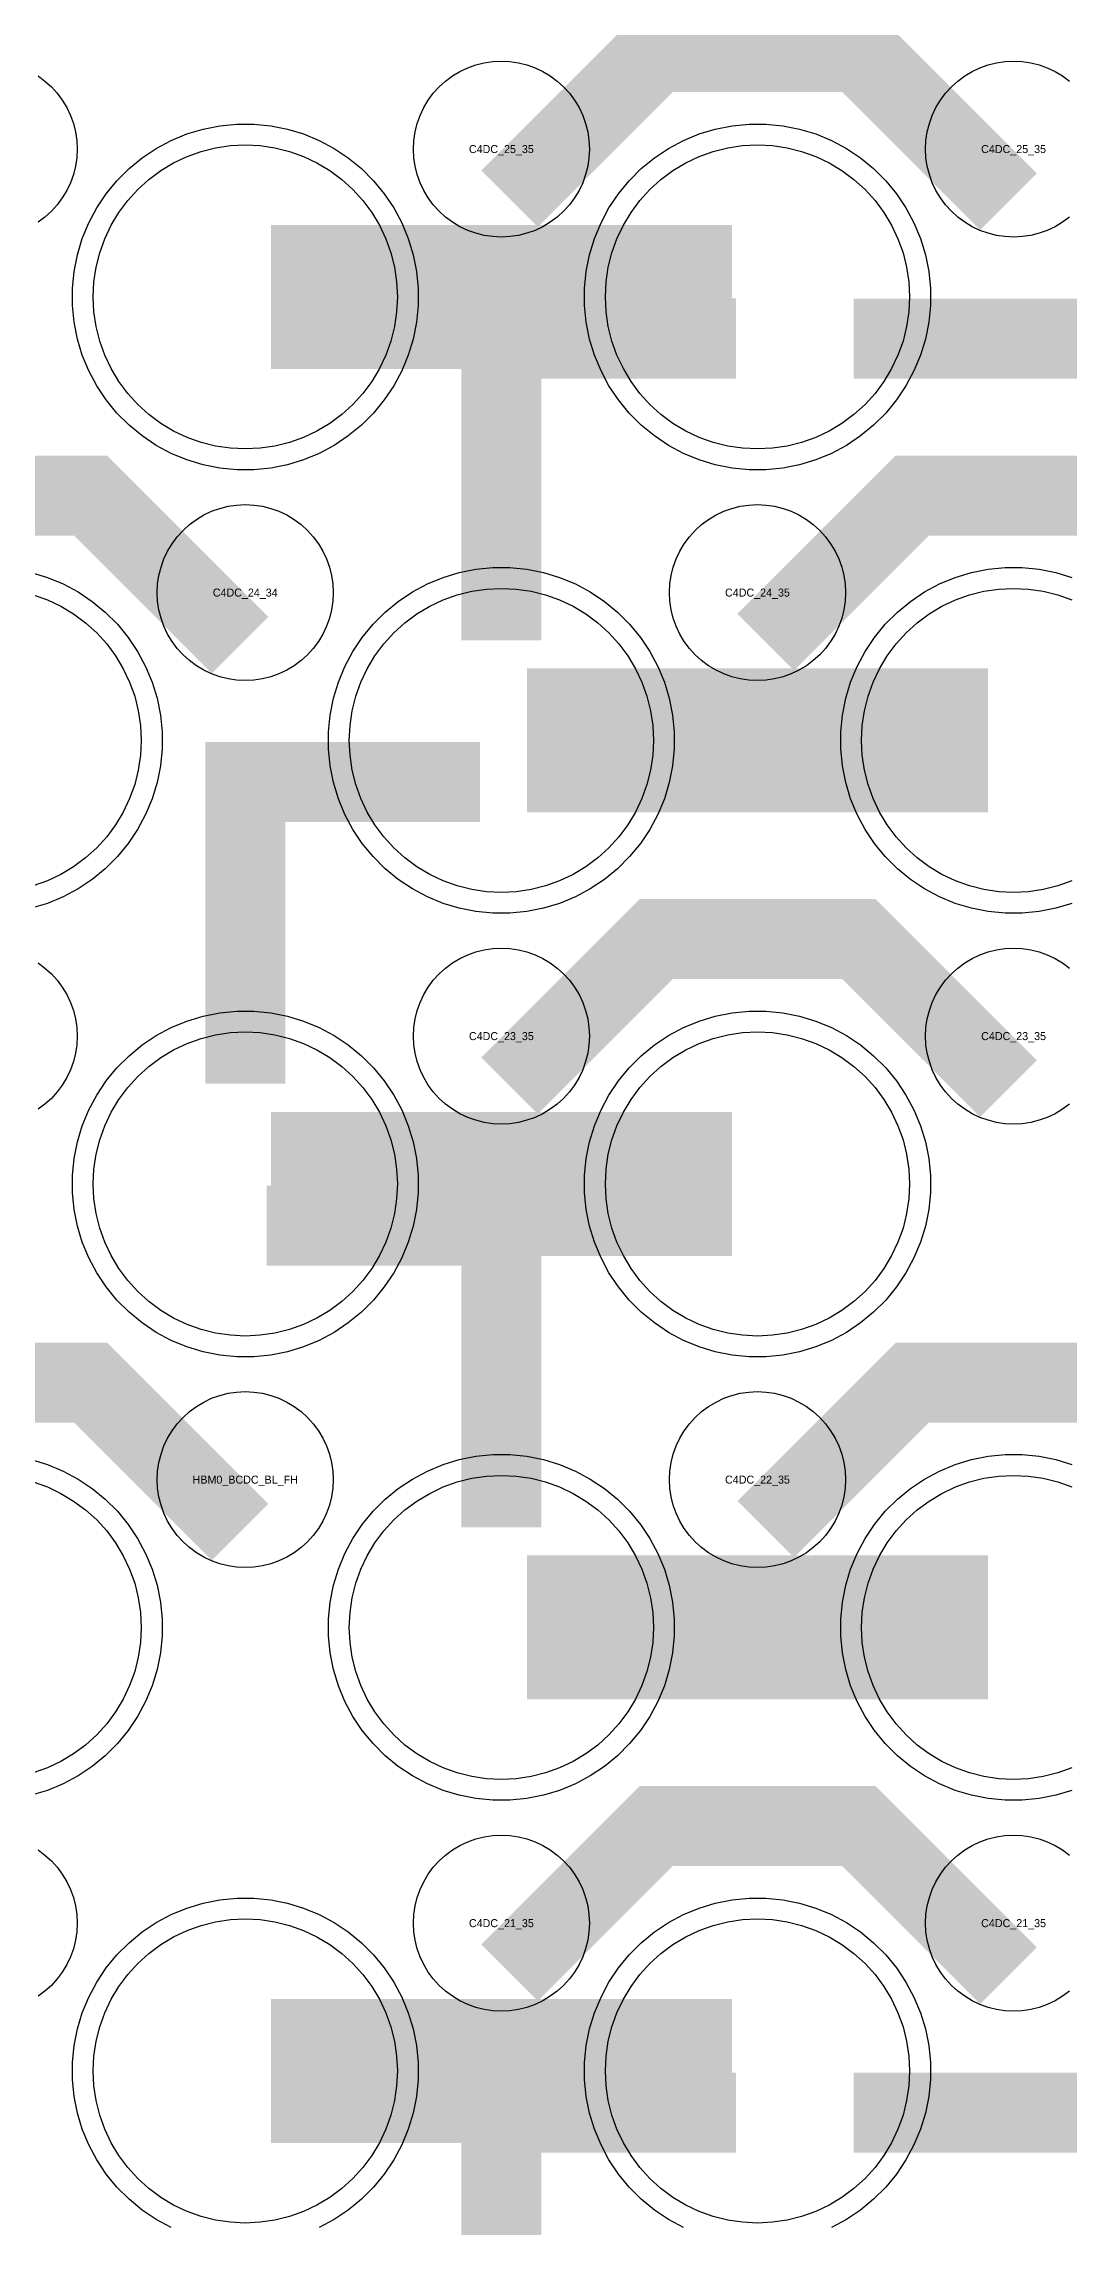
# Model space of a CAD drawing. Extents: x -11880 to 11880, y -14992 to 14992.
# Drawn here: x -943 to -623, y -11978 to -11296 of the extents above; entities that cross this region are included whole.
import ezdxf
from ezdxf.enums import TextEntityAlignment as Align

# ---------------------------------------------------------------- set-up
doc = ezdxf.new("R2010")
doc.units = 0
doc.header["$MEASUREMENT"] = 0
for name, color, linetype in [('GDS_775_DT_237', 138, 'CONTINUOUS'), ('RDL1_FS', 34, 'CONTINUOUS'), ('RDL_BS', 160, 'CONTINUOUS')]:
    doc.layers.add(name, color=color, linetype=linetype)

msp = doc.modelspace()

# ---------------------------------------------------------------- linework, layer by layer
at = {"layer": 'RDL1_FS', "color": 241, "true_color": 0xf7abae}
for points in [[(-880, -11422.969), (-884.657, -11422.74), (-889.268, -11422.056), (-893.791, -11420.924), (-898.181, -11419.352), (-902.395, -11417.36), (-906.395, -11414.962), (-910.14, -11412.184), (-913.594, -11409.054), (-916.724, -11405.6), (-919.502, -11401.855), (-921.9, -11397.855), (-923.892, -11393.641), (-925.464, -11389.251), (-926.596, -11384.728), (-927.28, -11380.117), (-927.509, -11375.46), (-927.28, -11370.803), (-926.596, -11366.192), (-925.464, -11361.669), (-923.892, -11357.279), (-921.9, -11353.065), (-919.502, -11349.065), (-916.724, -11345.32), (-913.594, -11341.866), (-910.14, -11338.736), (-906.395, -11335.958), (-902.395, -11333.56), (-898.181, -11331.568), (-893.791, -11329.996), (-889.268, -11328.864), (-884.657, -11328.18), (-880, -11327.951), (-875.343, -11328.18), (-870.732, -11328.864), (-866.209, -11329.996), (-861.819, -11331.568), (-857.605, -11333.56), (-853.605, -11335.958), (-849.86, -11338.736), (-846.406, -11341.866), (-843.276, -11345.32), (-840.498, -11349.065), (-838.1, -11353.065), (-836.108, -11357.279), (-834.536, -11361.669), (-833.404, -11366.192), (-832.72, -11370.803), (-832.491, -11375.46), (-832.72, -11380.117), (-833.404, -11384.728), (-834.536, -11389.251), (-836.108, -11393.641), (-838.1, -11397.855), (-840.498, -11401.855), (-843.276, -11405.6), (-846.406, -11409.054), (-849.86, -11412.184), (-853.605, -11414.962), (-857.605, -11417.36), (-861.819, -11419.352), (-866.209, -11420.924), (-870.732, -11422.056), (-875.343, -11422.74)], [(-720, -11422.969), (-724.657, -11422.74), (-729.268, -11422.056), (-733.791, -11420.924), (-738.181, -11419.352), (-742.395, -11417.36), (-746.395, -11414.962), (-750.14, -11412.184), (-753.594, -11409.054), (-756.724, -11405.6), (-759.502, -11401.855), (-761.9, -11397.855), (-763.892, -11393.641), (-765.464, -11389.251), (-766.596, -11384.728), (-767.28, -11380.117), (-767.509, -11375.46), (-767.28, -11370.803), (-766.596, -11366.192), (-765.464, -11361.669), (-763.892, -11357.279), (-761.9, -11353.065), (-759.502, -11349.065), (-756.724, -11345.32), (-753.594, -11341.866), (-750.14, -11338.736), (-746.395, -11335.958), (-742.395, -11333.56), (-738.181, -11331.568), (-733.791, -11329.996), (-729.268, -11328.864), (-724.657, -11328.18), (-720, -11327.951), (-715.343, -11328.18), (-710.732, -11328.864), (-706.209, -11329.996), (-701.819, -11331.568), (-697.605, -11333.56), (-693.605, -11335.958), (-689.86, -11338.736), (-686.406, -11341.866), (-683.276, -11345.32), (-680.498, -11349.065), (-678.1, -11353.065), (-676.108, -11357.279), (-674.536, -11361.669), (-673.404, -11366.192), (-672.72, -11370.803), (-672.491, -11375.46), (-672.72, -11380.117), (-673.404, -11384.728), (-674.536, -11389.251), (-676.108, -11393.641), (-678.1, -11397.855), (-680.498, -11401.855), (-683.276, -11405.6), (-686.406, -11409.054), (-689.86, -11412.184), (-693.605, -11414.962), (-697.605, -11417.36), (-701.819, -11419.352), (-706.209, -11420.924), (-710.732, -11422.056), (-715.343, -11422.74)], [(-800, -11561.534), (-804.657, -11561.305), (-809.268, -11560.621), (-813.791, -11559.489), (-818.181, -11557.917), (-822.395, -11555.925), (-826.395, -11553.527), (-830.14, -11550.749), (-833.594, -11547.619), (-836.724, -11544.165), (-839.502, -11540.42), (-841.9, -11536.42), (-843.892, -11532.206), (-845.464, -11527.816), (-846.596, -11523.293), (-847.28, -11518.682), (-847.509, -11514.025), (-847.28, -11509.368), (-846.596, -11504.757), (-845.464, -11500.234), (-843.892, -11495.844), (-841.9, -11491.63), (-839.502, -11487.63), (-836.724, -11483.885), (-833.594, -11480.431), (-830.14, -11477.301), (-826.395, -11474.523), (-822.395, -11472.125), (-818.181, -11470.133), (-813.791, -11468.561), (-809.268, -11467.429), (-804.657, -11466.745), (-800, -11466.516), (-795.343, -11466.745), (-790.732, -11467.429), (-786.209, -11468.561), (-781.819, -11470.133), (-777.605, -11472.125), (-773.605, -11474.523), (-769.86, -11477.301), (-766.406, -11480.431), (-763.276, -11483.885), (-760.498, -11487.63), (-758.1, -11491.63), (-756.108, -11495.844), (-754.536, -11500.234), (-753.404, -11504.757), (-752.72, -11509.368), (-752.491, -11514.025), (-752.72, -11518.682), (-753.404, -11523.293), (-754.536, -11527.816), (-756.108, -11532.206), (-758.1, -11536.42), (-760.498, -11540.42), (-763.276, -11544.165), (-766.406, -11547.619), (-769.86, -11550.749), (-773.605, -11553.527), (-777.605, -11555.925), (-781.819, -11557.917), (-786.209, -11559.489), (-790.732, -11560.621), (-795.343, -11561.305)], [(-880, -11700.099), (-884.657, -11699.87), (-889.268, -11699.186), (-893.791, -11698.054), (-898.181, -11696.482), (-902.395, -11694.49), (-906.395, -11692.092), (-910.14, -11689.314), (-913.594, -11686.184), (-916.724, -11682.73), (-919.502, -11678.985), (-921.9, -11674.985), (-923.892, -11670.771), (-925.464, -11666.381), (-926.596, -11661.858), (-927.28, -11657.247), (-927.509, -11652.59), (-927.28, -11647.933), (-926.596, -11643.322), (-925.464, -11638.799), (-923.892, -11634.409), (-921.9, -11630.195), (-919.502, -11626.195), (-916.724, -11622.45), (-913.594, -11618.996), (-910.14, -11615.866), (-906.395, -11613.088), (-902.395, -11610.69), (-898.181, -11608.698), (-893.791, -11607.126), (-889.268, -11605.994), (-884.657, -11605.31), (-880, -11605.081), (-875.343, -11605.31), (-870.732, -11605.994), (-866.209, -11607.126), (-861.819, -11608.698), (-857.605, -11610.69), (-853.605, -11613.088), (-849.86, -11615.866), (-846.406, -11618.996), (-843.276, -11622.45), (-840.498, -11626.195), (-838.1, -11630.195), (-836.108, -11634.409), (-834.536, -11638.799), (-833.404, -11643.322), (-832.72, -11647.933), (-832.491, -11652.59), (-832.72, -11657.247), (-833.404, -11661.858), (-834.536, -11666.381), (-836.108, -11670.771), (-838.1, -11674.985), (-840.498, -11678.985), (-843.276, -11682.73), (-846.406, -11686.184), (-849.86, -11689.314), (-853.605, -11692.092), (-857.605, -11694.49), (-861.819, -11696.482), (-866.209, -11698.054), (-870.732, -11699.186), (-875.343, -11699.87)], [(-720, -11700.099), (-724.657, -11699.87), (-729.268, -11699.186), (-733.791, -11698.054), (-738.181, -11696.482), (-742.395, -11694.49), (-746.395, -11692.092), (-750.14, -11689.314), (-753.594, -11686.184), (-756.724, -11682.73), (-759.502, -11678.985), (-761.9, -11674.985), (-763.892, -11670.771), (-765.464, -11666.381), (-766.596, -11661.858), (-767.28, -11657.247), (-767.509, -11652.59), (-767.28, -11647.933), (-766.596, -11643.322), (-765.464, -11638.799), (-763.892, -11634.409), (-761.9, -11630.195), (-759.502, -11626.195), (-756.724, -11622.45), (-753.594, -11618.996), (-750.14, -11615.866), (-746.395, -11613.088), (-742.395, -11610.69), (-738.181, -11608.698), (-733.791, -11607.126), (-729.268, -11605.994), (-724.657, -11605.31), (-720, -11605.081), (-715.343, -11605.31), (-710.732, -11605.994), (-706.209, -11607.126), (-701.819, -11608.698), (-697.605, -11610.69), (-693.605, -11613.088), (-689.86, -11615.866), (-686.406, -11618.996), (-683.276, -11622.45), (-680.498, -11626.195), (-678.1, -11630.195), (-676.108, -11634.409), (-674.536, -11638.799), (-673.404, -11643.322), (-672.72, -11647.933), (-672.491, -11652.59), (-672.72, -11657.247), (-673.404, -11661.858), (-674.536, -11666.381), (-676.108, -11670.771), (-678.1, -11674.985), (-680.498, -11678.985), (-683.276, -11682.73), (-686.406, -11686.184), (-689.86, -11689.314), (-693.605, -11692.092), (-697.605, -11694.49), (-701.819, -11696.482), (-706.209, -11698.054), (-710.732, -11699.186), (-715.343, -11699.87)], [(-800, -11838.664), (-804.657, -11838.435), (-809.268, -11837.751), (-813.791, -11836.619), (-818.181, -11835.047), (-822.395, -11833.055), (-826.395, -11830.657), (-830.14, -11827.879), (-833.594, -11824.749), (-836.724, -11821.295), (-839.502, -11817.55), (-841.9, -11813.55), (-843.892, -11809.336), (-845.464, -11804.946), (-846.596, -11800.423), (-847.28, -11795.812), (-847.509, -11791.155), (-847.28, -11786.498), (-846.596, -11781.887), (-845.464, -11777.364), (-843.892, -11772.974), (-841.9, -11768.76), (-839.502, -11764.76), (-836.724, -11761.015), (-833.594, -11757.561), (-830.14, -11754.431), (-826.395, -11751.653), (-822.395, -11749.255), (-818.181, -11747.263), (-813.791, -11745.691), (-809.268, -11744.559), (-804.657, -11743.875), (-800, -11743.646), (-795.343, -11743.875), (-790.732, -11744.559), (-786.209, -11745.691), (-781.819, -11747.263), (-777.605, -11749.255), (-773.605, -11751.653), (-769.86, -11754.431), (-766.406, -11757.561), (-763.276, -11761.015), (-760.498, -11764.76), (-758.1, -11768.76), (-756.108, -11772.974), (-754.536, -11777.364), (-753.404, -11781.887), (-752.72, -11786.498), (-752.491, -11791.155), (-752.72, -11795.812), (-753.404, -11800.423), (-754.536, -11804.946), (-756.108, -11809.336), (-758.1, -11813.55), (-760.498, -11817.55), (-763.276, -11821.295), (-766.406, -11824.749), (-769.86, -11827.879), (-773.605, -11830.657), (-777.605, -11833.055), (-781.819, -11835.047), (-786.209, -11836.619), (-790.732, -11837.751), (-795.343, -11838.435)], [(-880, -11977.229), (-884.657, -11977), (-889.268, -11976.316), (-893.791, -11975.184), (-898.181, -11973.612), (-902.395, -11971.62), (-906.395, -11969.222), (-910.14, -11966.444), (-913.594, -11963.314), (-916.724, -11959.86), (-919.502, -11956.115), (-921.9, -11952.115), (-923.892, -11947.901), (-925.464, -11943.511), (-926.596, -11938.988), (-927.28, -11934.377), (-927.509, -11929.72), (-927.28, -11925.063), (-926.596, -11920.452), (-925.464, -11915.929), (-923.892, -11911.539), (-921.9, -11907.325), (-919.502, -11903.325), (-916.724, -11899.58), (-913.594, -11896.126), (-910.14, -11892.996), (-906.395, -11890.218), (-902.395, -11887.82), (-898.181, -11885.828), (-893.791, -11884.256), (-889.268, -11883.124), (-884.657, -11882.44), (-880, -11882.211), (-875.343, -11882.44), (-870.732, -11883.124), (-866.209, -11884.256), (-861.819, -11885.828), (-857.605, -11887.82), (-853.605, -11890.218), (-849.86, -11892.996), (-846.406, -11896.126), (-843.276, -11899.58), (-840.498, -11903.325), (-838.1, -11907.325), (-836.108, -11911.539), (-834.536, -11915.929), (-833.404, -11920.452), (-832.72, -11925.063), (-832.491, -11929.72), (-832.72, -11934.377), (-833.404, -11938.988), (-834.536, -11943.511), (-836.108, -11947.901), (-838.1, -11952.115), (-840.498, -11956.115), (-843.276, -11959.86), (-846.406, -11963.314), (-849.86, -11966.444), (-853.605, -11969.222), (-857.605, -11971.62), (-861.819, -11973.612), (-866.209, -11975.184), (-870.732, -11976.316), (-875.343, -11977)], [(-720, -11977.229), (-724.657, -11977), (-729.268, -11976.316), (-733.791, -11975.184), (-738.181, -11973.612), (-742.395, -11971.62), (-746.395, -11969.222), (-750.14, -11966.444), (-753.594, -11963.314), (-756.724, -11959.86), (-759.502, -11956.115), (-761.9, -11952.115), (-763.892, -11947.901), (-765.464, -11943.511), (-766.596, -11938.988), (-767.28, -11934.377), (-767.509, -11929.72), (-767.28, -11925.063), (-766.596, -11920.452), (-765.464, -11915.929), (-763.892, -11911.539), (-761.9, -11907.325), (-759.502, -11903.325), (-756.724, -11899.58), (-753.594, -11896.126), (-750.14, -11892.996), (-746.395, -11890.218), (-742.395, -11887.82), (-738.181, -11885.828), (-733.791, -11884.256), (-729.268, -11883.124), (-724.657, -11882.44), (-720, -11882.211), (-715.343, -11882.44), (-710.732, -11883.124), (-706.209, -11884.256), (-701.819, -11885.828), (-697.605, -11887.82), (-693.605, -11890.218), (-689.86, -11892.996), (-686.406, -11896.126), (-683.276, -11899.58), (-680.498, -11903.325), (-678.1, -11907.325), (-676.108, -11911.539), (-674.536, -11915.929), (-673.404, -11920.452), (-672.72, -11925.063), (-672.491, -11929.72), (-672.72, -11934.377), (-673.404, -11938.988), (-674.536, -11943.511), (-676.108, -11947.901), (-678.1, -11952.115), (-680.498, -11956.115), (-683.276, -11959.86), (-686.406, -11963.314), (-689.86, -11966.444), (-693.605, -11969.222), (-697.605, -11971.62), (-701.819, -11973.612), (-706.209, -11975.184), (-710.732, -11976.316), (-715.343, -11977)]]:
    msp.add_lwpolyline(points, close=True, dxfattribs=at)
for points in [[(-871.998, -11375.46, 45, 45, 0), (-799.998, -11375.46, 45, 45, 0)], [(-799.998, -11375.46, 45, 45, 0), (-727.998, -11375.46, 45, 45, 0)], [(-791.998, -11514.025, 45, 45, 0), (-719.998, -11514.025, 45, 45, 0)], [(-719.998, -11514.025, 45, 45, 0), (-647.998, -11514.025, 45, 45, 0)], [(-871.998, -11652.59, 45, 45, 0), (-799.998, -11652.59, 45, 45, 0)], [(-799.998, -11652.59, 45, 45, 0), (-727.998, -11652.59, 45, 45, 0)], [(-791.998, -11791.155, 45, 45, 0), (-719.998, -11791.155, 45, 45, 0)], [(-719.998, -11791.155, 45, 45, 0), (-647.998, -11791.155, 45, 45, 0)], [(-871.998, -11929.72, 45, 45, 0), (-799.998, -11929.72, 45, 45, 0)], [(-799.998, -11929.72, 45, 45, 0), (-727.998, -11929.72, 45, 45, 0)]]:
    msp.add_lwpolyline(points, format="xyseb", dxfattribs=at)
at = {"layer": 'RDL1_FS'}
for points in [[(-946.209, -11468.561), (-941.819, -11470.133), (-937.605, -11472.125), (-933.605, -11474.523), (-929.86, -11477.301), (-926.406, -11480.431), (-923.276, -11483.885), (-920.498, -11487.63), (-918.1, -11491.63), (-916.108, -11495.844), (-914.536, -11500.234), (-913.404, -11504.757), (-912.72, -11509.368), (-912.491, -11514.025), (-912.72, -11518.682), (-913.404, -11523.293), (-914.536, -11527.816), (-916.108, -11532.206), (-918.1, -11536.42), (-920.498, -11540.42), (-923.276, -11544.165), (-926.406, -11547.619), (-929.86, -11550.749), (-933.605, -11553.527), (-937.605, -11555.925), (-941.819, -11557.917), (-946.209, -11559.489)], [(-946.209, -11745.691), (-941.819, -11747.263), (-937.605, -11749.255), (-933.605, -11751.653), (-929.86, -11754.431), (-926.406, -11757.561), (-923.276, -11761.015), (-920.498, -11764.76), (-918.1, -11768.76), (-916.108, -11772.974), (-914.536, -11777.364), (-913.404, -11781.887), (-912.72, -11786.498), (-912.491, -11791.155), (-912.72, -11795.812), (-913.404, -11800.423), (-914.536, -11804.946), (-916.108, -11809.336), (-918.1, -11813.55), (-920.498, -11817.55), (-923.276, -11821.295), (-926.406, -11824.749), (-929.86, -11827.879), (-933.605, -11830.657), (-937.605, -11833.055), (-941.819, -11835.047), (-946.209, -11836.619)]]:
    msp.add_lwpolyline(points, dxfattribs=at)
at = {"layer": 'RDL1_FS', "color": 241, "true_color": 0xf7abae}
for points in [[(-621.819, -11557.917), (-626.209, -11559.489), (-630.732, -11560.621), (-635.343, -11561.305), (-640, -11561.534), (-644.657, -11561.305), (-649.268, -11560.621), (-653.791, -11559.489), (-658.181, -11557.917), (-662.395, -11555.925), (-666.395, -11553.527), (-670.14, -11550.749), (-673.594, -11547.619), (-676.724, -11544.165), (-679.502, -11540.42), (-681.9, -11536.42), (-683.892, -11532.206), (-685.464, -11527.816), (-686.596, -11523.293), (-687.28, -11518.682), (-687.509, -11514.025), (-687.28, -11509.368), (-686.596, -11504.757), (-685.464, -11500.234), (-683.892, -11495.844), (-681.9, -11491.63), (-679.502, -11487.63), (-676.724, -11483.885), (-673.594, -11480.431), (-670.14, -11477.301), (-666.395, -11474.523), (-662.395, -11472.125), (-658.181, -11470.133), (-653.791, -11468.561), (-649.268, -11467.429), (-644.657, -11466.745), (-640, -11466.516), (-635.343, -11466.745), (-630.732, -11467.429), (-626.209, -11468.561), (-621.819, -11470.133)], [(-621.819, -11835.047), (-626.209, -11836.619), (-630.732, -11837.751), (-635.343, -11838.435), (-640, -11838.664), (-644.657, -11838.435), (-649.268, -11837.751), (-653.791, -11836.619), (-658.181, -11835.047), (-662.395, -11833.055), (-666.395, -11830.657), (-670.14, -11827.879), (-673.594, -11824.749), (-676.724, -11821.295), (-679.502, -11817.55), (-681.9, -11813.55), (-683.892, -11809.336), (-685.464, -11804.946), (-686.596, -11800.423), (-687.28, -11795.812), (-687.509, -11791.155), (-687.28, -11786.498), (-686.596, -11781.887), (-685.464, -11777.364), (-683.892, -11772.974), (-681.9, -11768.76), (-679.502, -11764.76), (-676.724, -11761.015), (-673.594, -11757.561), (-670.14, -11754.431), (-666.395, -11751.653), (-662.395, -11749.255), (-658.181, -11747.263), (-653.791, -11745.691), (-649.268, -11744.559), (-644.657, -11743.875), (-640, -11743.646), (-635.343, -11743.875), (-630.732, -11744.559), (-626.209, -11745.691), (-621.819, -11747.263)]]:
    msp.add_lwpolyline(points, dxfattribs=at)
at = {"layer": 'RDL_BS'}
for points in [[(-797.438, -11344.774, 25, 25, 0), (-751.623, -11298.959, 25, 25, 0), (-718.07, -11298.959, 25, 25, 0)], [(-641.599, -11345.673, 25, 25, 0), (-688.313, -11298.959, 25, 25, 0), (-718.071, -11298.959, 25, 25, 0)], [(-881.599, -11484.238, 25, 25, 0), (-928.313, -11437.524, 25, 25, 0), (-958.071, -11437.524, 25, 25, 0)], [(-717.438, -11483.339, 25, 25, 0), (-671.623, -11437.524, 25, 25, 0), (-638.07, -11437.524, 25, 25, 0)], [(-561.599, -11484.238, 25, 25, 0), (-608.313, -11437.524, 25, 25, 0), (-638.071, -11437.524, 25, 25, 0)], [(-880, -11544.992, 25, 25, 0), (-880, -11590.612, 25, 25, 0)], [(-797.438, -11621.904, 25, 25, 0), (-751.623, -11576.089, 25, 25, 0), (-718.07, -11576.089, 25, 25, 0)], [(-641.599, -11622.803, 25, 25, 0), (-688.313, -11576.089, 25, 25, 0), (-718.071, -11576.089, 25, 25, 0)], [(-881.599, -11761.368, 25, 25, 0), (-928.313, -11714.654, 25, 25, 0), (-958.071, -11714.654, 25, 25, 0)], [(-717.438, -11760.469, 25, 25, 0), (-671.623, -11714.654, 25, 25, 0), (-638.07, -11714.654, 25, 25, 0)], [(-561.599, -11761.368, 25, 25, 0), (-608.313, -11714.654, 25, 25, 0), (-638.071, -11714.654, 25, 25, 0)], [(-1125.603, -11803.655, 25, 25, 0), (-947.5, -11803.655, 25, 25, 0)], [(-797.438, -11899.034, 25, 25, 0), (-751.623, -11853.219, 25, 25, 0), (-718.07, -11853.219, 25, 25, 0)], [(-641.599, -11899.933, 25, 25, 0), (-688.313, -11853.219, 25, 25, 0), (-718.071, -11853.219, 25, 25, 0)], [(-800, -11960.682, 25, 25, 0), (-800, -12006.302, 25, 25, 0)]]:
    msp.add_lwpolyline(points, format="xyseb", dxfattribs=at)
for points in [[(-800, -11356.766), (-802.693, -11356.634), (-805.365, -11356.238), (-807.984, -11355.581), (-810.519, -11354.674), (-812.956, -11353.522), (-815.28, -11352.129), (-817.443, -11350.526), (-819.442, -11348.714), (-821.254, -11346.715), (-822.857, -11344.552), (-824.25, -11342.228), (-825.402, -11339.791), (-826.309, -11337.256), (-826.966, -11334.637), (-827.362, -11331.965), (-827.494, -11329.272), (-827.362, -11326.579), (-826.966, -11323.907), (-826.309, -11321.288), (-825.402, -11318.753), (-824.25, -11316.316), (-822.857, -11313.992), (-821.254, -11311.829), (-819.442, -11309.83), (-817.443, -11308.018), (-815.28, -11306.415), (-812.956, -11305.022), (-810.519, -11303.87), (-807.984, -11302.963), (-805.365, -11302.306), (-802.693, -11301.91), (-800, -11301.778), (-797.307, -11301.91), (-794.635, -11302.306), (-792.016, -11302.963), (-789.481, -11303.87), (-787.044, -11305.022), (-784.72, -11306.415), (-782.557, -11308.018), (-780.558, -11309.83), (-778.746, -11311.829), (-777.143, -11313.992), (-775.75, -11316.316), (-774.598, -11318.753), (-773.691, -11321.288), (-773.034, -11323.907), (-772.638, -11326.579), (-772.506, -11329.272), (-772.638, -11331.965), (-773.034, -11334.637), (-773.691, -11337.256), (-774.598, -11339.791), (-775.75, -11342.228), (-777.143, -11344.552), (-778.746, -11346.715), (-780.558, -11348.714), (-782.557, -11350.526), (-784.72, -11352.129), (-787.044, -11353.522), (-789.481, -11354.674), (-792.016, -11355.581), (-794.635, -11356.238), (-797.307, -11356.634)], [(-880, -11495.331), (-882.693, -11495.199), (-885.365, -11494.803), (-887.984, -11494.146), (-890.519, -11493.239), (-892.956, -11492.087), (-895.28, -11490.694), (-897.443, -11489.091), (-899.442, -11487.279), (-901.254, -11485.28), (-902.857, -11483.117), (-904.25, -11480.793), (-905.402, -11478.356), (-906.309, -11475.821), (-906.966, -11473.202), (-907.362, -11470.53), (-907.494, -11467.837), (-907.362, -11465.144), (-906.966, -11462.472), (-906.309, -11459.853), (-905.402, -11457.318), (-904.25, -11454.881), (-902.857, -11452.557), (-901.254, -11450.394), (-899.442, -11448.395), (-897.443, -11446.583), (-895.28, -11444.98), (-892.956, -11443.587), (-890.519, -11442.435), (-887.984, -11441.528), (-885.365, -11440.871), (-882.693, -11440.475), (-880, -11440.343), (-877.307, -11440.475), (-874.635, -11440.871), (-872.016, -11441.528), (-869.481, -11442.435), (-867.044, -11443.587), (-864.72, -11444.98), (-862.557, -11446.583), (-860.558, -11448.395), (-858.746, -11450.394), (-857.143, -11452.557), (-855.75, -11454.881), (-854.598, -11457.318), (-853.691, -11459.853), (-853.034, -11462.472), (-852.638, -11465.144), (-852.506, -11467.837), (-852.638, -11470.53), (-853.034, -11473.202), (-853.691, -11475.821), (-854.598, -11478.356), (-855.75, -11480.793), (-857.143, -11483.117), (-858.746, -11485.28), (-860.558, -11487.279), (-862.557, -11489.091), (-864.72, -11490.694), (-867.044, -11492.087), (-869.481, -11493.239), (-872.016, -11494.146), (-874.635, -11494.803), (-877.307, -11495.199)], [(-720, -11495.331), (-722.693, -11495.199), (-725.365, -11494.803), (-727.984, -11494.146), (-730.519, -11493.239), (-732.956, -11492.087), (-735.28, -11490.694), (-737.443, -11489.091), (-739.442, -11487.279), (-741.254, -11485.28), (-742.857, -11483.117), (-744.25, -11480.793), (-745.402, -11478.356), (-746.309, -11475.821), (-746.966, -11473.202), (-747.362, -11470.53), (-747.494, -11467.837), (-747.362, -11465.144), (-746.966, -11462.472), (-746.309, -11459.853), (-745.402, -11457.318), (-744.25, -11454.881), (-742.857, -11452.557), (-741.254, -11450.394), (-739.442, -11448.395), (-737.443, -11446.583), (-735.28, -11444.98), (-732.956, -11443.587), (-730.519, -11442.435), (-727.984, -11441.528), (-725.365, -11440.871), (-722.693, -11440.475), (-720, -11440.343), (-717.307, -11440.475), (-714.635, -11440.871), (-712.016, -11441.528), (-709.481, -11442.435), (-707.044, -11443.587), (-704.72, -11444.98), (-702.557, -11446.583), (-700.558, -11448.395), (-698.746, -11450.394), (-697.143, -11452.557), (-695.75, -11454.881), (-694.598, -11457.318), (-693.691, -11459.853), (-693.034, -11462.472), (-692.638, -11465.144), (-692.506, -11467.837), (-692.638, -11470.53), (-693.034, -11473.202), (-693.691, -11475.821), (-694.598, -11478.356), (-695.75, -11480.793), (-697.143, -11483.117), (-698.746, -11485.28), (-700.558, -11487.279), (-702.557, -11489.091), (-704.72, -11490.694), (-707.044, -11492.087), (-709.481, -11493.239), (-712.016, -11494.146), (-714.635, -11494.803), (-717.307, -11495.199)], [(-800, -11633.896), (-802.693, -11633.764), (-805.365, -11633.368), (-807.984, -11632.711), (-810.519, -11631.804), (-812.956, -11630.652), (-815.28, -11629.259), (-817.443, -11627.656), (-819.442, -11625.844), (-821.254, -11623.845), (-822.857, -11621.682), (-824.25, -11619.358), (-825.402, -11616.921), (-826.309, -11614.386), (-826.966, -11611.767), (-827.362, -11609.095), (-827.494, -11606.402), (-827.362, -11603.709), (-826.966, -11601.037), (-826.309, -11598.418), (-825.402, -11595.883), (-824.25, -11593.446), (-822.857, -11591.122), (-821.254, -11588.959), (-819.442, -11586.96), (-817.443, -11585.148), (-815.28, -11583.545), (-812.956, -11582.152), (-810.519, -11581), (-807.984, -11580.093), (-805.365, -11579.436), (-802.693, -11579.04), (-800, -11578.908), (-797.307, -11579.04), (-794.635, -11579.436), (-792.016, -11580.093), (-789.481, -11581), (-787.044, -11582.152), (-784.72, -11583.545), (-782.557, -11585.148), (-780.558, -11586.96), (-778.746, -11588.959), (-777.143, -11591.122), (-775.75, -11593.446), (-774.598, -11595.883), (-773.691, -11598.418), (-773.034, -11601.037), (-772.638, -11603.709), (-772.506, -11606.402), (-772.638, -11609.095), (-773.034, -11611.767), (-773.691, -11614.386), (-774.598, -11616.921), (-775.75, -11619.358), (-777.143, -11621.682), (-778.746, -11623.845), (-780.558, -11625.844), (-782.557, -11627.656), (-784.72, -11629.259), (-787.044, -11630.652), (-789.481, -11631.804), (-792.016, -11632.711), (-794.635, -11633.368), (-797.307, -11633.764)], [(-880, -11772.461), (-882.693, -11772.329), (-885.365, -11771.933), (-887.984, -11771.276), (-890.519, -11770.369), (-892.956, -11769.217), (-895.28, -11767.824), (-897.443, -11766.221), (-899.442, -11764.409), (-901.254, -11762.41), (-902.857, -11760.247), (-904.25, -11757.923), (-905.402, -11755.486), (-906.309, -11752.951), (-906.966, -11750.332), (-907.362, -11747.66), (-907.494, -11744.967), (-907.362, -11742.274), (-906.966, -11739.602), (-906.309, -11736.983), (-905.402, -11734.448), (-904.25, -11732.011), (-902.857, -11729.687), (-901.254, -11727.524), (-899.442, -11725.525), (-897.443, -11723.713), (-895.28, -11722.11), (-892.956, -11720.717), (-890.519, -11719.565), (-887.984, -11718.658), (-885.365, -11718.001), (-882.693, -11717.605), (-880, -11717.473), (-877.307, -11717.605), (-874.635, -11718.001), (-872.016, -11718.658), (-869.481, -11719.565), (-867.044, -11720.717), (-864.72, -11722.11), (-862.557, -11723.713), (-860.558, -11725.525), (-858.746, -11727.524), (-857.143, -11729.687), (-855.75, -11732.011), (-854.598, -11734.448), (-853.691, -11736.983), (-853.034, -11739.602), (-852.638, -11742.274), (-852.506, -11744.967), (-852.638, -11747.66), (-853.034, -11750.332), (-853.691, -11752.951), (-854.598, -11755.486), (-855.75, -11757.923), (-857.143, -11760.247), (-858.746, -11762.41), (-860.558, -11764.409), (-862.557, -11766.221), (-864.72, -11767.824), (-867.044, -11769.217), (-869.481, -11770.369), (-872.016, -11771.276), (-874.635, -11771.933), (-877.307, -11772.329)], [(-720, -11772.461), (-722.693, -11772.329), (-725.365, -11771.933), (-727.984, -11771.276), (-730.519, -11770.369), (-732.956, -11769.217), (-735.28, -11767.824), (-737.443, -11766.221), (-739.442, -11764.409), (-741.254, -11762.41), (-742.857, -11760.247), (-744.25, -11757.923), (-745.402, -11755.486), (-746.309, -11752.951), (-746.966, -11750.332), (-747.362, -11747.66), (-747.494, -11744.967), (-747.362, -11742.274), (-746.966, -11739.602), (-746.309, -11736.983), (-745.402, -11734.448), (-744.25, -11732.011), (-742.857, -11729.687), (-741.254, -11727.524), (-739.442, -11725.525), (-737.443, -11723.713), (-735.28, -11722.11), (-732.956, -11720.717), (-730.519, -11719.565), (-727.984, -11718.658), (-725.365, -11718.001), (-722.693, -11717.605), (-720, -11717.473), (-717.307, -11717.605), (-714.635, -11718.001), (-712.016, -11718.658), (-709.481, -11719.565), (-707.044, -11720.717), (-704.72, -11722.11), (-702.557, -11723.713), (-700.558, -11725.525), (-698.746, -11727.524), (-697.143, -11729.687), (-695.75, -11732.011), (-694.598, -11734.448), (-693.691, -11736.983), (-693.034, -11739.602), (-692.638, -11742.274), (-692.506, -11744.967), (-692.638, -11747.66), (-693.034, -11750.332), (-693.691, -11752.951), (-694.598, -11755.486), (-695.75, -11757.923), (-697.143, -11760.247), (-698.746, -11762.41), (-700.558, -11764.409), (-702.557, -11766.221), (-704.72, -11767.824), (-707.044, -11769.217), (-709.481, -11770.369), (-712.016, -11771.276), (-714.635, -11771.933), (-717.307, -11772.329)], [(-800, -11911.026), (-802.693, -11910.894), (-805.365, -11910.498), (-807.984, -11909.841), (-810.519, -11908.934), (-812.956, -11907.782), (-815.28, -11906.389), (-817.443, -11904.786), (-819.442, -11902.974), (-821.254, -11900.975), (-822.857, -11898.812), (-824.25, -11896.488), (-825.402, -11894.051), (-826.309, -11891.516), (-826.966, -11888.897), (-827.362, -11886.225), (-827.494, -11883.532), (-827.362, -11880.839), (-826.966, -11878.167), (-826.309, -11875.548), (-825.402, -11873.013), (-824.25, -11870.576), (-822.857, -11868.252), (-821.254, -11866.089), (-819.442, -11864.09), (-817.443, -11862.278), (-815.28, -11860.675), (-812.956, -11859.282), (-810.519, -11858.13), (-807.984, -11857.223), (-805.365, -11856.566), (-802.693, -11856.17), (-800, -11856.038), (-797.307, -11856.17), (-794.635, -11856.566), (-792.016, -11857.223), (-789.481, -11858.13), (-787.044, -11859.282), (-784.72, -11860.675), (-782.557, -11862.278), (-780.558, -11864.09), (-778.746, -11866.089), (-777.143, -11868.252), (-775.75, -11870.576), (-774.598, -11873.013), (-773.691, -11875.548), (-773.034, -11878.167), (-772.638, -11880.839), (-772.506, -11883.532), (-772.638, -11886.225), (-773.034, -11888.897), (-773.691, -11891.516), (-774.598, -11894.051), (-775.75, -11896.488), (-777.143, -11898.812), (-778.746, -11900.975), (-780.558, -11902.974), (-782.557, -11904.786), (-784.72, -11906.389), (-787.044, -11907.782), (-789.481, -11908.934), (-792.016, -11909.841), (-794.635, -11910.498), (-797.307, -11910.894)]]:
    msp.add_lwpolyline(points, close=True, dxfattribs=at)
for points in [[(-622.557, -11350.526), (-624.72, -11352.129), (-627.044, -11353.522), (-629.481, -11354.674), (-632.016, -11355.581), (-634.635, -11356.238), (-637.307, -11356.634), (-640, -11356.766), (-642.693, -11356.634), (-645.365, -11356.238), (-647.984, -11355.581), (-650.519, -11354.674), (-652.956, -11353.522), (-655.28, -11352.129), (-657.443, -11350.526), (-659.442, -11348.714), (-661.254, -11346.715), (-662.857, -11344.552), (-664.25, -11342.228), (-665.402, -11339.791), (-666.309, -11337.256), (-666.966, -11334.637), (-667.362, -11331.965), (-667.494, -11329.272), (-667.362, -11326.579), (-666.966, -11323.907), (-666.309, -11321.288), (-665.402, -11318.753), (-664.25, -11316.316), (-662.857, -11313.992), (-661.254, -11311.829), (-659.442, -11309.83), (-657.443, -11308.018), (-655.28, -11306.415), (-652.956, -11305.022), (-650.519, -11303.87), (-647.984, -11302.963), (-645.365, -11302.306), (-642.693, -11301.91), (-640, -11301.778), (-637.307, -11301.91), (-634.635, -11302.306), (-632.016, -11302.963), (-629.481, -11303.87), (-627.044, -11305.022), (-624.72, -11306.415), (-622.557, -11308.018)], [(-944.72, -11306.415), (-942.557, -11308.018), (-940.558, -11309.83), (-938.746, -11311.829), (-937.143, -11313.992), (-935.75, -11316.316), (-934.598, -11318.753), (-933.691, -11321.288), (-933.034, -11323.907), (-932.638, -11326.579), (-932.506, -11329.272), (-932.638, -11331.965), (-933.034, -11334.637), (-933.691, -11337.256), (-934.598, -11339.791), (-935.75, -11342.228), (-937.143, -11344.552), (-938.746, -11346.715), (-940.558, -11348.714), (-942.557, -11350.526), (-944.72, -11352.129)], [(-946.835, -11461.588), (-941.795, -11463.119), (-936.885, -11465.15), (-932.223, -11467.642), (-927.809, -11470.589), (-923.708, -11473.951), (-919.926, -11477.733), (-916.564, -11481.834), (-913.617, -11486.248), (-911.125, -11490.91), (-909.094, -11495.82), (-907.563, -11500.86), (-906.517, -11506.087), (-906, -11511.381), (-906, -11516.669), (-906.517, -11521.963), (-907.563, -11527.19), (-909.094, -11532.23), (-911.125, -11537.14), (-913.617, -11541.802), (-916.564, -11546.216), (-919.926, -11550.317), (-923.708, -11554.099), (-927.809, -11557.461), (-932.223, -11560.408), (-936.885, -11562.9), (-941.795, -11564.931), (-946.835, -11566.462)], [(-622.557, -11627.656), (-624.72, -11629.259), (-627.044, -11630.652), (-629.481, -11631.804), (-632.016, -11632.711), (-634.635, -11633.368), (-637.307, -11633.764), (-640, -11633.896), (-642.693, -11633.764), (-645.365, -11633.368), (-647.984, -11632.711), (-650.519, -11631.804), (-652.956, -11630.652), (-655.28, -11629.259), (-657.443, -11627.656), (-659.442, -11625.844), (-661.254, -11623.845), (-662.857, -11621.682), (-664.25, -11619.358), (-665.402, -11616.921), (-666.309, -11614.386), (-666.966, -11611.767), (-667.362, -11609.095), (-667.494, -11606.402), (-667.362, -11603.709), (-666.966, -11601.037), (-666.309, -11598.418), (-665.402, -11595.883), (-664.25, -11593.446), (-662.857, -11591.122), (-661.254, -11588.959), (-659.442, -11586.96), (-657.443, -11585.148), (-655.28, -11583.545), (-652.956, -11582.152), (-650.519, -11581), (-647.984, -11580.093), (-645.365, -11579.436), (-642.693, -11579.04), (-640, -11578.908), (-637.307, -11579.04), (-634.635, -11579.436), (-632.016, -11580.093), (-629.481, -11581), (-627.044, -11582.152), (-624.72, -11583.545), (-622.557, -11585.148)], [(-944.72, -11583.545), (-942.557, -11585.148), (-940.558, -11586.96), (-938.746, -11588.959), (-937.143, -11591.122), (-935.75, -11593.446), (-934.598, -11595.883), (-933.691, -11598.418), (-933.034, -11601.037), (-932.638, -11603.709), (-932.506, -11606.402), (-932.638, -11609.095), (-933.034, -11611.767), (-933.691, -11614.386), (-934.598, -11616.921), (-935.75, -11619.358), (-937.143, -11621.682), (-938.746, -11623.845), (-940.558, -11625.844), (-942.557, -11627.656), (-944.72, -11629.259)], [(-946.835, -11738.718), (-941.795, -11740.249), (-936.885, -11742.28), (-932.223, -11744.772), (-927.809, -11747.719), (-923.708, -11751.081), (-919.926, -11754.863), (-916.564, -11758.964), (-913.617, -11763.378), (-911.125, -11768.04), (-909.094, -11772.95), (-907.563, -11777.99), (-906.517, -11783.217), (-906, -11788.511), (-906, -11793.799), (-906.517, -11799.093), (-907.563, -11804.32), (-909.094, -11809.36), (-911.125, -11814.27), (-913.617, -11818.932), (-916.564, -11823.346), (-919.926, -11827.447), (-923.708, -11831.229), (-927.809, -11834.591), (-932.223, -11837.538), (-936.885, -11840.03), (-941.795, -11842.061), (-946.835, -11843.592)], [(-622.557, -11904.786), (-624.72, -11906.389), (-627.044, -11907.782), (-629.481, -11908.934), (-632.016, -11909.841), (-634.635, -11910.498), (-637.307, -11910.894), (-640, -11911.026), (-642.693, -11910.894), (-645.365, -11910.498), (-647.984, -11909.841), (-650.519, -11908.934), (-652.956, -11907.782), (-655.28, -11906.389), (-657.443, -11904.786), (-659.442, -11902.974), (-661.254, -11900.975), (-662.857, -11898.812), (-664.25, -11896.488), (-665.402, -11894.051), (-666.309, -11891.516), (-666.966, -11888.897), (-667.362, -11886.225), (-667.494, -11883.532), (-667.362, -11880.839), (-666.966, -11878.167), (-666.309, -11875.548), (-665.402, -11873.013), (-664.25, -11870.576), (-662.857, -11868.252), (-661.254, -11866.089), (-659.442, -11864.09), (-657.443, -11862.278), (-655.28, -11860.675), (-652.956, -11859.282), (-650.519, -11858.13), (-647.984, -11857.223), (-645.365, -11856.566), (-642.693, -11856.17), (-640, -11856.038), (-637.307, -11856.17), (-634.635, -11856.566), (-632.016, -11857.223), (-629.481, -11858.13), (-627.044, -11859.282), (-624.72, -11860.675), (-622.557, -11862.278)], [(-944.72, -11860.675), (-942.557, -11862.278), (-940.558, -11864.09), (-938.746, -11866.089), (-937.143, -11868.252), (-935.75, -11870.576), (-934.598, -11873.013), (-933.691, -11875.548), (-933.034, -11878.167), (-932.638, -11880.839), (-932.506, -11883.532), (-932.638, -11886.225), (-933.034, -11888.897), (-933.691, -11891.516), (-934.598, -11894.051), (-935.75, -11896.488), (-937.143, -11898.812), (-938.746, -11900.975), (-940.558, -11902.974), (-942.557, -11904.786), (-944.72, -11906.389)]]:
    msp.add_lwpolyline(points, dxfattribs=at)
at = {"layer": 'RDL_BS', "color": 241, "true_color": 0xf7abae}
for points in [[(-882.644, -11429.46), (-887.938, -11428.943), (-893.165, -11427.897), (-898.205, -11426.366), (-903.115, -11424.335), (-907.777, -11421.843), (-912.191, -11418.896), (-916.292, -11415.534), (-920.074, -11411.752), (-923.436, -11407.651), (-926.383, -11403.237), (-928.875, -11398.575), (-930.906, -11393.665), (-932.437, -11388.625), (-933.483, -11383.398), (-934, -11378.104), (-934, -11372.816), (-933.483, -11367.522), (-932.437, -11362.295), (-930.906, -11357.255), (-928.875, -11352.345), (-926.383, -11347.683), (-923.436, -11343.269), (-920.074, -11339.168), (-916.292, -11335.386), (-912.191, -11332.024), (-907.777, -11329.077), (-903.115, -11326.585), (-898.205, -11324.554), (-893.165, -11323.023), (-887.938, -11321.977), (-882.644, -11321.46), (-877.356, -11321.46), (-872.062, -11321.977), (-866.835, -11323.023), (-861.795, -11324.554), (-856.885, -11326.585), (-852.223, -11329.077), (-847.809, -11332.024), (-843.708, -11335.386), (-839.926, -11339.168), (-836.564, -11343.269), (-833.617, -11347.683), (-831.125, -11352.345), (-829.094, -11357.255), (-827.563, -11362.295), (-826.517, -11367.522), (-826, -11372.816), (-826, -11378.104), (-826.517, -11383.398), (-827.563, -11388.625), (-829.094, -11393.665), (-831.125, -11398.575), (-833.617, -11403.237), (-836.564, -11407.651), (-839.926, -11411.752), (-843.708, -11415.534), (-847.809, -11418.896), (-852.223, -11421.843), (-856.885, -11424.335), (-861.795, -11426.366), (-866.835, -11427.897), (-872.062, -11428.943), (-877.356, -11429.46)], [(-722.644, -11429.46), (-727.938, -11428.943), (-733.165, -11427.897), (-738.205, -11426.366), (-743.115, -11424.335), (-747.777, -11421.843), (-752.191, -11418.896), (-756.292, -11415.534), (-760.074, -11411.752), (-763.436, -11407.651), (-766.383, -11403.237), (-768.875, -11398.575), (-770.906, -11393.665), (-772.437, -11388.625), (-773.483, -11383.398), (-774, -11378.104), (-774, -11372.816), (-773.483, -11367.522), (-772.437, -11362.295), (-770.906, -11357.255), (-768.875, -11352.345), (-766.383, -11347.683), (-763.436, -11343.269), (-760.074, -11339.168), (-756.292, -11335.386), (-752.191, -11332.024), (-747.777, -11329.077), (-743.115, -11326.585), (-738.205, -11324.554), (-733.165, -11323.023), (-727.938, -11321.977), (-722.644, -11321.46), (-717.356, -11321.46), (-712.062, -11321.977), (-706.835, -11323.023), (-701.795, -11324.554), (-696.885, -11326.585), (-692.223, -11329.077), (-687.809, -11332.024), (-683.708, -11335.386), (-679.926, -11339.168), (-676.564, -11343.269), (-673.617, -11347.683), (-671.125, -11352.345), (-669.094, -11357.255), (-667.563, -11362.295), (-666.517, -11367.522), (-666, -11372.816), (-666, -11378.104), (-666.517, -11383.398), (-667.563, -11388.625), (-669.094, -11393.665), (-671.125, -11398.575), (-673.617, -11403.237), (-676.564, -11407.651), (-679.926, -11411.752), (-683.708, -11415.534), (-687.809, -11418.896), (-692.223, -11421.843), (-696.885, -11424.335), (-701.795, -11426.366), (-706.835, -11427.897), (-712.062, -11428.943), (-717.356, -11429.46)], [(-802.644, -11568.025), (-807.938, -11567.508), (-813.165, -11566.462), (-818.205, -11564.931), (-823.115, -11562.9), (-827.777, -11560.408), (-832.191, -11557.461), (-836.292, -11554.099), (-840.074, -11550.317), (-843.436, -11546.216), (-846.383, -11541.802), (-848.875, -11537.14), (-850.906, -11532.23), (-852.437, -11527.19), (-853.483, -11521.963), (-854, -11516.669), (-854, -11511.381), (-853.483, -11506.087), (-852.437, -11500.86), (-850.906, -11495.82), (-848.875, -11490.91), (-846.383, -11486.248), (-843.436, -11481.834), (-840.074, -11477.733), (-836.292, -11473.951), (-832.191, -11470.589), (-827.777, -11467.642), (-823.115, -11465.15), (-818.205, -11463.119), (-813.165, -11461.588), (-807.938, -11460.542), (-802.644, -11460.025), (-797.356, -11460.025), (-792.062, -11460.542), (-786.835, -11461.588), (-781.795, -11463.119), (-776.885, -11465.15), (-772.223, -11467.642), (-767.809, -11470.589), (-763.708, -11473.951), (-759.926, -11477.733), (-756.564, -11481.834), (-753.617, -11486.248), (-751.125, -11490.91), (-749.094, -11495.82), (-747.563, -11500.86), (-746.517, -11506.087), (-746, -11511.381), (-746, -11516.669), (-746.517, -11521.963), (-747.563, -11527.19), (-749.094, -11532.23), (-751.125, -11537.14), (-753.617, -11541.802), (-756.564, -11546.216), (-759.926, -11550.317), (-763.708, -11554.099), (-767.809, -11557.461), (-772.223, -11560.408), (-776.885, -11562.9), (-781.795, -11564.931), (-786.835, -11566.462), (-792.062, -11567.508), (-797.356, -11568.025)], [(-882.644, -11706.59), (-887.938, -11706.073), (-893.165, -11705.027), (-898.205, -11703.496), (-903.115, -11701.465), (-907.777, -11698.973), (-912.191, -11696.026), (-916.292, -11692.664), (-920.074, -11688.882), (-923.436, -11684.781), (-926.383, -11680.367), (-928.875, -11675.705), (-930.906, -11670.795), (-932.437, -11665.755), (-933.483, -11660.528), (-934, -11655.234), (-934, -11649.946), (-933.483, -11644.652), (-932.437, -11639.425), (-930.906, -11634.385), (-928.875, -11629.475), (-926.383, -11624.813), (-923.436, -11620.399), (-920.074, -11616.298), (-916.292, -11612.516), (-912.191, -11609.154), (-907.777, -11606.207), (-903.115, -11603.715), (-898.205, -11601.684), (-893.165, -11600.153), (-887.938, -11599.107), (-882.644, -11598.59), (-877.356, -11598.59), (-872.062, -11599.107), (-866.835, -11600.153), (-861.795, -11601.684), (-856.885, -11603.715), (-852.223, -11606.207), (-847.809, -11609.154), (-843.708, -11612.516), (-839.926, -11616.298), (-836.564, -11620.399), (-833.617, -11624.813), (-831.125, -11629.475), (-829.094, -11634.385), (-827.563, -11639.425), (-826.517, -11644.652), (-826, -11649.946), (-826, -11655.234), (-826.517, -11660.528), (-827.563, -11665.755), (-829.094, -11670.795), (-831.125, -11675.705), (-833.617, -11680.367), (-836.564, -11684.781), (-839.926, -11688.882), (-843.708, -11692.664), (-847.809, -11696.026), (-852.223, -11698.973), (-856.885, -11701.465), (-861.795, -11703.496), (-866.835, -11705.027), (-872.062, -11706.073), (-877.356, -11706.59)], [(-722.644, -11706.59), (-727.938, -11706.073), (-733.165, -11705.027), (-738.205, -11703.496), (-743.115, -11701.465), (-747.777, -11698.973), (-752.191, -11696.026), (-756.292, -11692.664), (-760.074, -11688.882), (-763.436, -11684.781), (-766.383, -11680.367), (-768.875, -11675.705), (-770.906, -11670.795), (-772.437, -11665.755), (-773.483, -11660.528), (-774, -11655.234), (-774, -11649.946), (-773.483, -11644.652), (-772.437, -11639.425), (-770.906, -11634.385), (-768.875, -11629.475), (-766.383, -11624.813), (-763.436, -11620.399), (-760.074, -11616.298), (-756.292, -11612.516), (-752.191, -11609.154), (-747.777, -11606.207), (-743.115, -11603.715), (-738.205, -11601.684), (-733.165, -11600.153), (-727.938, -11599.107), (-722.644, -11598.59), (-717.356, -11598.59), (-712.062, -11599.107), (-706.835, -11600.153), (-701.795, -11601.684), (-696.885, -11603.715), (-692.223, -11606.207), (-687.809, -11609.154), (-683.708, -11612.516), (-679.926, -11616.298), (-676.564, -11620.399), (-673.617, -11624.813), (-671.125, -11629.475), (-669.094, -11634.385), (-667.563, -11639.425), (-666.517, -11644.652), (-666, -11649.946), (-666, -11655.234), (-666.517, -11660.528), (-667.563, -11665.755), (-669.094, -11670.795), (-671.125, -11675.705), (-673.617, -11680.367), (-676.564, -11684.781), (-679.926, -11688.882), (-683.708, -11692.664), (-687.809, -11696.026), (-692.223, -11698.973), (-696.885, -11701.465), (-701.795, -11703.496), (-706.835, -11705.027), (-712.062, -11706.073), (-717.356, -11706.59)], [(-802.644, -11845.155), (-807.938, -11844.638), (-813.165, -11843.592), (-818.205, -11842.061), (-823.115, -11840.03), (-827.777, -11837.538), (-832.191, -11834.591), (-836.292, -11831.229), (-840.074, -11827.447), (-843.436, -11823.346), (-846.383, -11818.932), (-848.875, -11814.27), (-850.906, -11809.36), (-852.437, -11804.32), (-853.483, -11799.093), (-854, -11793.799), (-854, -11788.511), (-853.483, -11783.217), (-852.437, -11777.99), (-850.906, -11772.95), (-848.875, -11768.04), (-846.383, -11763.378), (-843.436, -11758.964), (-840.074, -11754.863), (-836.292, -11751.081), (-832.191, -11747.719), (-827.777, -11744.772), (-823.115, -11742.28), (-818.205, -11740.249), (-813.165, -11738.718), (-807.938, -11737.672), (-802.644, -11737.155), (-797.356, -11737.155), (-792.062, -11737.672), (-786.835, -11738.718), (-781.795, -11740.249), (-776.885, -11742.28), (-772.223, -11744.772), (-767.809, -11747.719), (-763.708, -11751.081), (-759.926, -11754.863), (-756.564, -11758.964), (-753.617, -11763.378), (-751.125, -11768.04), (-749.094, -11772.95), (-747.563, -11777.99), (-746.517, -11783.217), (-746, -11788.511), (-746, -11793.799), (-746.517, -11799.093), (-747.563, -11804.32), (-749.094, -11809.36), (-751.125, -11814.27), (-753.617, -11818.932), (-756.564, -11823.346), (-759.926, -11827.447), (-763.708, -11831.229), (-767.809, -11834.591), (-772.223, -11837.538), (-776.885, -11840.03), (-781.795, -11842.061), (-786.835, -11843.592), (-792.062, -11844.638), (-797.356, -11845.155)]]:
    msp.add_lwpolyline(points, close=True, dxfattribs=at)
for points in [[(-800, -11482.735, 25, 25, 0), (-800, -11375.958, 25, 25, 0)], [(-812.5, -11388.458, 25, 25, 0), (-726.667, -11388.458, 25, 25, 0)], [(-772.944, -11388.458, 25, 25, 0), (-731.74, -11388.458, 25, 25, 0)], [(-689.984, -11388.473, 25, 25, 0), (-580.719, -11388.473, 25, 25, 0)], [(-800, -11406.427, 25, 25, 0), (-800, -11452.047, 25, 25, 0)], [(-880, -11621.3, 25, 25, 0), (-880, -11514.523, 25, 25, 0)], [(-892.5, -11527.023, 25, 25, 0), (-806.667, -11527.023, 25, 25, 0)], [(-852.944, -11527.023, 25, 25, 0), (-811.74, -11527.023, 25, 25, 0)], [(-800, -11759.865, 25, 25, 0), (-800, -11653.088, 25, 25, 0)], [(-787.5, -11665.588, 25, 25, 0), (-873.333, -11665.588, 25, 25, 0)], [(-827.056, -11665.588, 25, 25, 0), (-868.26, -11665.588, 25, 25, 0)], [(-800, -11683.557, 25, 25, 0), (-800, -11729.177, 25, 25, 0)], [(-800, -12036.99, 25, 25, 0), (-800, -11930.213, 25, 25, 0)], [(-812.5, -11942.713, 25, 25, 0), (-726.667, -11942.713, 25, 25, 0)], [(-772.944, -11942.713, 25, 25, 0), (-731.74, -11942.713, 25, 25, 0)], [(-689.984, -11942.733, 25, 25, 0), (-580.719, -11942.733, 25, 25, 0)]]:
    msp.add_lwpolyline(points, format="xyseb", dxfattribs=at)
for points in [[(-621.795, -11564.931), (-626.835, -11566.462), (-632.062, -11567.508), (-637.356, -11568.025), (-642.644, -11568.025), (-647.938, -11567.508), (-653.165, -11566.462), (-658.205, -11564.931), (-663.115, -11562.9), (-667.777, -11560.408), (-672.191, -11557.461), (-676.292, -11554.099), (-680.074, -11550.317), (-683.436, -11546.216), (-686.383, -11541.802), (-688.875, -11537.14), (-690.906, -11532.23), (-692.437, -11527.19), (-693.483, -11521.963), (-694, -11516.669), (-694, -11511.381), (-693.483, -11506.087), (-692.437, -11500.86), (-690.906, -11495.82), (-688.875, -11490.91), (-686.383, -11486.248), (-683.436, -11481.834), (-680.074, -11477.733), (-676.292, -11473.951), (-672.191, -11470.589), (-667.777, -11467.642), (-663.115, -11465.15), (-658.205, -11463.119), (-653.165, -11461.588), (-647.938, -11460.542), (-642.644, -11460.025), (-637.356, -11460.025), (-632.062, -11460.542), (-626.835, -11461.588), (-621.795, -11463.119)], [(-621.795, -11842.061), (-626.835, -11843.592), (-632.062, -11844.638), (-637.356, -11845.155), (-642.644, -11845.155), (-647.938, -11844.638), (-653.165, -11843.592), (-658.205, -11842.061), (-663.115, -11840.03), (-667.777, -11837.538), (-672.191, -11834.591), (-676.292, -11831.229), (-680.074, -11827.447), (-683.436, -11823.346), (-686.383, -11818.932), (-688.875, -11814.27), (-690.906, -11809.36), (-692.437, -11804.32), (-693.483, -11799.093), (-694, -11793.799), (-694, -11788.511), (-693.483, -11783.217), (-692.437, -11777.99), (-690.906, -11772.95), (-688.875, -11768.04), (-686.383, -11763.378), (-683.436, -11758.964), (-680.074, -11754.863), (-676.292, -11751.081), (-672.191, -11747.719), (-667.777, -11744.772), (-663.115, -11742.28), (-658.205, -11740.249), (-653.165, -11738.718), (-647.938, -11737.672), (-642.644, -11737.155), (-637.356, -11737.155), (-632.062, -11737.672), (-626.835, -11738.718), (-621.795, -11740.249)], [(-903.115, -11978.595), (-907.777, -11976.103), (-912.191, -11973.156), (-916.292, -11969.794), (-920.074, -11966.012), (-923.436, -11961.911), (-926.383, -11957.497), (-928.875, -11952.835), (-930.906, -11947.925), (-932.437, -11942.885), (-933.483, -11937.658), (-934, -11932.364), (-934, -11927.076), (-933.483, -11921.782), (-932.437, -11916.555), (-930.906, -11911.515), (-928.875, -11906.605), (-926.383, -11901.943), (-923.436, -11897.529), (-920.074, -11893.428), (-916.292, -11889.646), (-912.191, -11886.284), (-907.777, -11883.337), (-903.115, -11880.845), (-898.205, -11878.814), (-893.165, -11877.283), (-887.938, -11876.237), (-882.644, -11875.72), (-877.356, -11875.72), (-872.062, -11876.237), (-866.835, -11877.283), (-861.795, -11878.814), (-856.885, -11880.845), (-852.223, -11883.337), (-847.809, -11886.284), (-843.708, -11889.646), (-839.926, -11893.428), (-836.564, -11897.529), (-833.617, -11901.943), (-831.125, -11906.605), (-829.094, -11911.515), (-827.563, -11916.555), (-826.517, -11921.782), (-826, -11927.076), (-826, -11932.364), (-826.517, -11937.658), (-827.563, -11942.885), (-829.094, -11947.925), (-831.125, -11952.835), (-833.617, -11957.497), (-836.564, -11961.911), (-839.926, -11966.012), (-843.708, -11969.794), (-847.809, -11973.156), (-852.223, -11976.103), (-856.885, -11978.595)], [(-743.115, -11978.595), (-747.777, -11976.103), (-752.191, -11973.156), (-756.292, -11969.794), (-760.074, -11966.012), (-763.436, -11961.911), (-766.383, -11957.497), (-768.875, -11952.835), (-770.906, -11947.925), (-772.437, -11942.885), (-773.483, -11937.658), (-774, -11932.364), (-774, -11927.076), (-773.483, -11921.782), (-772.437, -11916.555), (-770.906, -11911.515), (-768.875, -11906.605), (-766.383, -11901.943), (-763.436, -11897.529), (-760.074, -11893.428), (-756.292, -11889.646), (-752.191, -11886.284), (-747.777, -11883.337), (-743.115, -11880.845), (-738.205, -11878.814), (-733.165, -11877.283), (-727.938, -11876.237), (-722.644, -11875.72), (-717.356, -11875.72), (-712.062, -11876.237), (-706.835, -11877.283), (-701.795, -11878.814), (-696.885, -11880.845), (-692.223, -11883.337), (-687.809, -11886.284), (-683.708, -11889.646), (-679.926, -11893.428), (-676.564, -11897.529), (-673.617, -11901.943), (-671.125, -11906.605), (-669.094, -11911.515), (-667.563, -11916.555), (-666.517, -11921.782), (-666, -11927.076), (-666, -11932.364), (-666.517, -11937.658), (-667.563, -11942.885), (-669.094, -11947.925), (-671.125, -11952.835), (-673.617, -11957.497), (-676.564, -11961.911), (-679.926, -11966.012), (-683.708, -11969.794), (-687.809, -11973.156), (-692.223, -11976.103), (-696.885, -11978.595)]]:
    msp.add_lwpolyline(points, dxfattribs=at)

# ---------------------------------------------------------------- texts
at = {"layer": 'GDS_775_DT_237'}
for s, p in [('C4DC_25_35', (-800, -11329.272)), ('C4DC_25_35', (-800, -11329.272)), ('C4DC_25_35', (-640, -11329.272)), ('C4DC_25_35', (-640, -11329.272)), ('C4DC_24_34', (-880, -11467.837)), ('C4DC_24_34', (-880, -11467.837)), ('C4DC_24_35', (-720, -11467.837)), ('C4DC_24_35', (-720, -11467.837)), ('C4DC_23_35', (-800, -11606.402)), ('C4DC_23_35', (-800, -11606.402)), ('C4DC_23_35', (-640, -11606.402)), ('C4DC_23_35', (-640, -11606.402)), ('HBM0_BCDC_BL_FH', (-880, -11744.967)), ('HBM0_BCDC_BL_FH', (-880, -11744.967)), ('C4DC_22_35', (-720, -11744.967)), ('C4DC_22_35', (-720, -11744.967)), ('C4DC_21_35', (-800, -11883.532)), ('C4DC_21_35', (-800, -11883.532)), ('C4DC_21_35', (-640, -11883.532)), ('C4DC_21_35', (-640, -11883.532))]:
    msp.add_text(s, height=2.5, dxfattribs=at).set_placement(p, align=Align.MIDDLE_CENTER)

doc.saveas('drawing.dxf')
